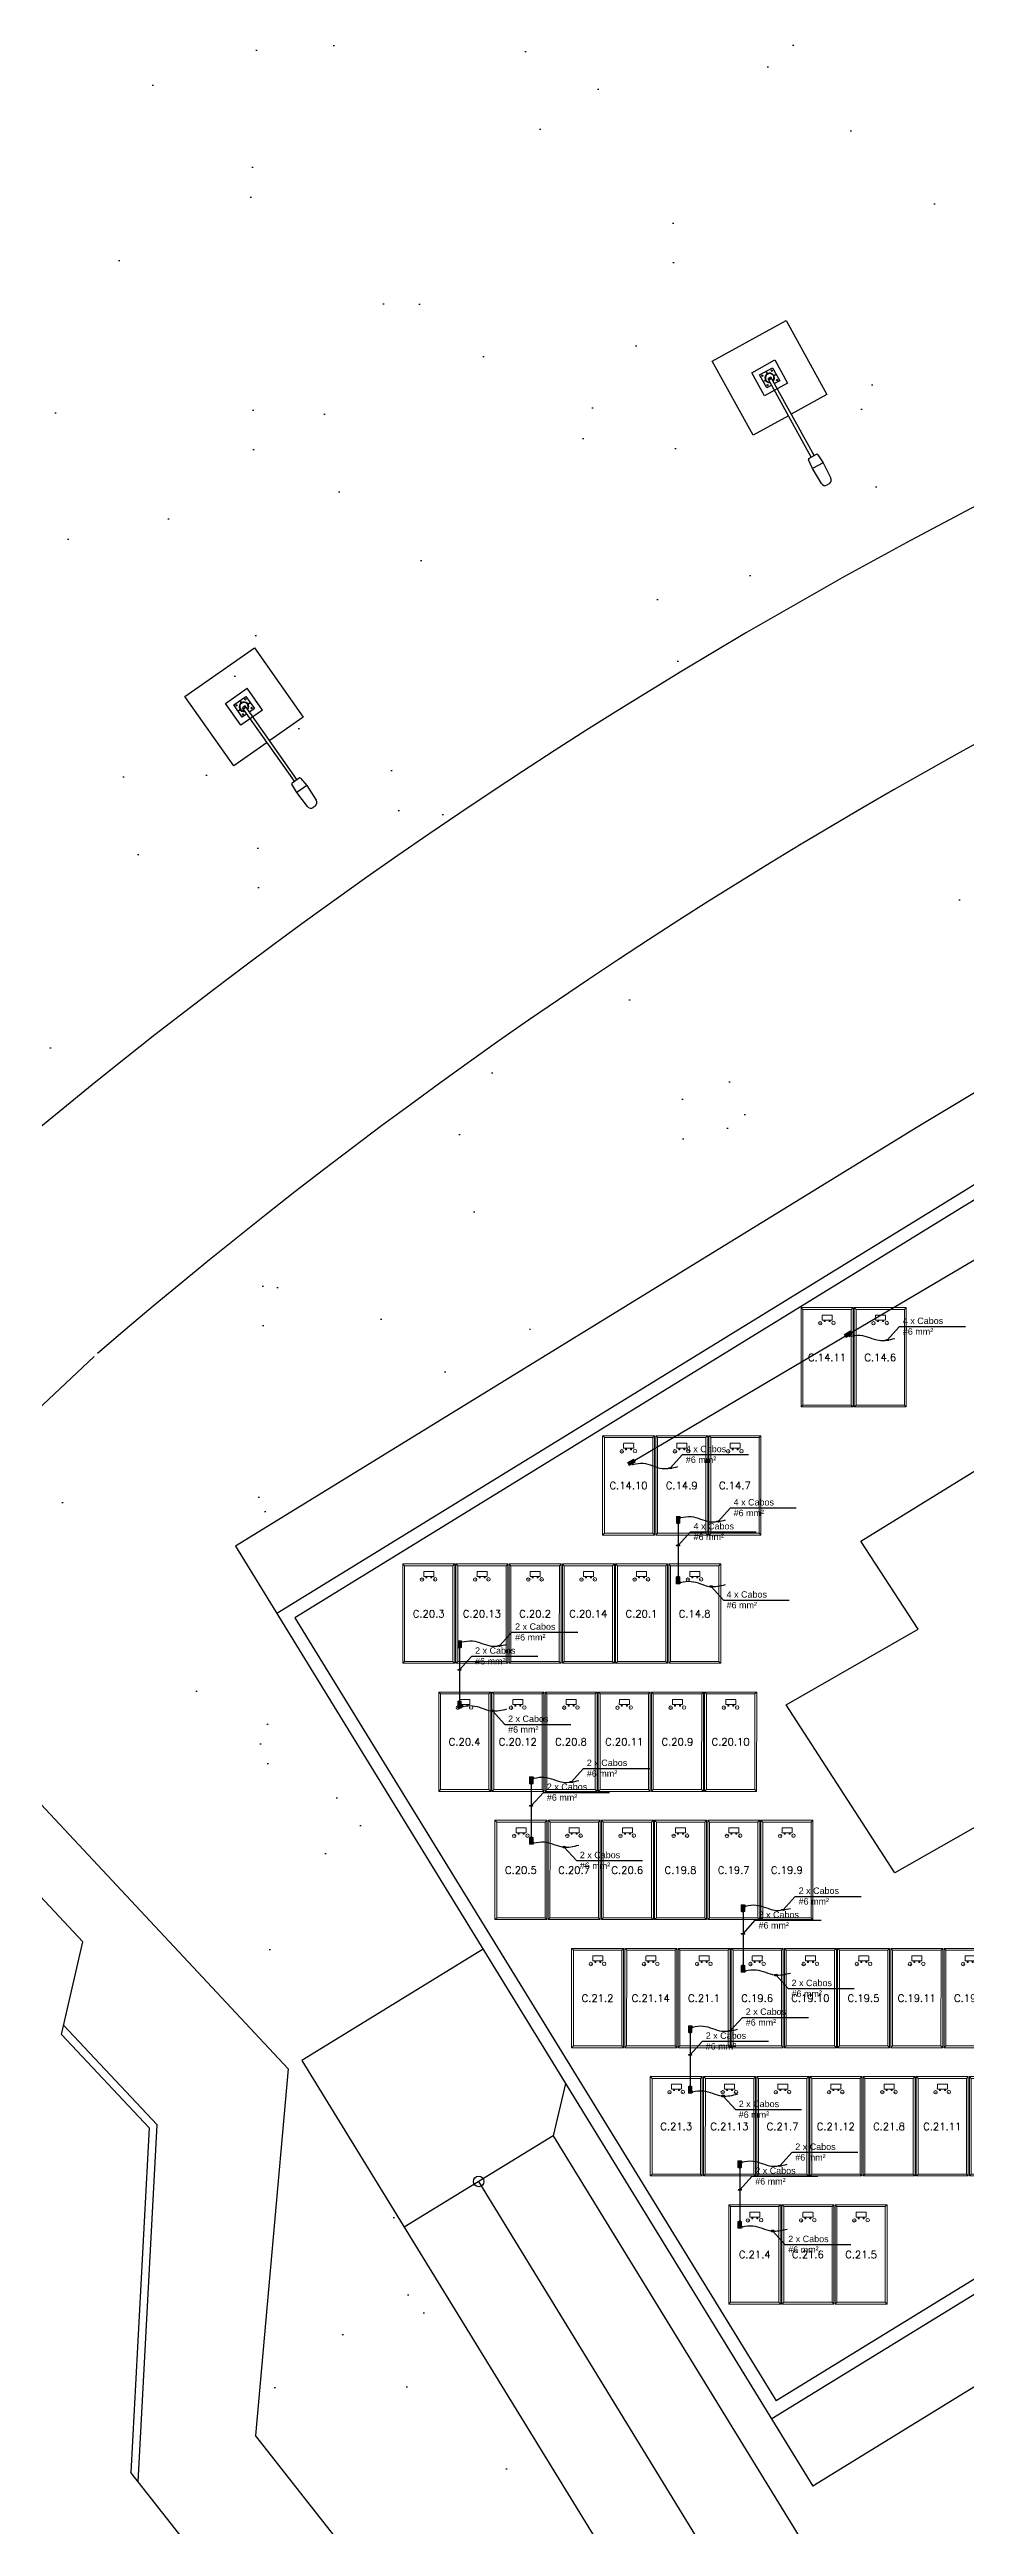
# Model space of a CAD drawing. Header units: metres. Extents: x 1796 to 5645, y -4719 to 2384.
# Drawn here: x 1906.62 to 1924.08, y -1221.31 to -1174.16 of the extents above; entities that cross this region are included whole.
import ezdxf

# ---------------------------------------------------------------- set-up
doc = ezdxf.new("R2010")
doc.units = ezdxf.units.M
doc.header["$MEASUREMENT"] = 0
doc.linetypes.add('BSB2F2-ARQ-PLAN-CORE-13-15P-ZA$1${ Batten }', pattern=[0])
for name, color, linetype in [('ARQUITETURA', 253, 'CONTINUOUS'), ('COPEX', 4, 'BSB2F2-ARQ-PLAN-CORE-13-15P-ZA$1${ Batten }'), ('ELETRODUTOS', 30, 'CONTINUOUS'), ('MÓDULOS FV', 7, 'CONTINUOUS')]:
    doc.layers.add(name, color=color, linetype=linetype)
for name, color, linetype, lineweight in [('Condulete', 3, 'CONTINUOUS', 9), ('MOD_ALOCADOS_A', 5, 'CONTINUOUS', 9), ('MODULOS_PV', 2, 'CONTINUOUS', 9)]:
    doc.layers.add(name, color=color, linetype=linetype, lineweight=lineweight)
doc.styles.add('ARIAL', font='arial.ttf')
doc.styles.add('R120-500', font='romans.shx', dxfattribs={"height": 1.5})
pattern_1 = [(350.62296, (1466.5355, -762.2295), (4.08992, 4.08927), [0, -4.56, 0, -5.1, 0, -4.875]), (320.623, (1466.5355, -762.2295), (9.808834, 1.91215), [0, -2.46, 0, -4.11, 0, -1.575]), (280.62296, (1464.013, -759.536), (6.39856, -6.807323), [0, -1.5, 0, -5.4, 0, -7.05]), (270.623, (1464.013, -759.536), (8.08648, -4.78256), [0, -0.75, 0, -3.54, 0, -4.05])]

# ---------------------------------------------------------------- blocks, each defined once
blk = doc.blocks.new('modulo')
at = {"layer": 'MODULOS_PV', "color": 8}
for p, q in [((-0.751, 2.014), (-0.753, 2.063)), ((-1.381, 1.342), (-1.43, 1.34)), ((0.577, 0.769), (0.626, 0.771)), ((-0.053, 0.097), (-0.051, 0.048))]:
    blk.add_line(p, q, dxfattribs=at)
for points in [[(-1.43, 1.34), (-0.753, 2.063), (0.626, 0.771), (-0.051, 0.048)], [(-1.381, 1.342), (-0.751, 2.014), (0.577, 0.769), (-0.053, 0.097)]]:
    blk.add_lwpolyline(points, close=True, dxfattribs=at)
for points in [[(-0.956, 1.498), (-0.935, 1.478), (-0.922, 1.492), (-0.943, 1.512)], [(-0.878, 1.581), (-0.857, 1.562), (-0.87, 1.548), (-0.891, 1.567)]]:
    blk.add_lwpolyline(points, dxfattribs=at)
at = {"layer": 'MODULOS_PV', "color": 1}
blk.add_circle((-0.963, 1.403), 0.0332, dxfattribs=at)
at = {"layer": 'MODULOS_PV', "color": 8}
blk.add_circle((-0.793, 1.591), 0.0332, dxfattribs=at)
blk.add_open_spline([(-0.986, 1.473), (-1.006, 1.493), (-1.027, 1.512), (-1.048, 1.532), (-1.048, 1.532), (-1.049, 1.534), (-1.049, 1.536), (-1.048, 1.538), (-1.048, 1.539), (-1.007, 1.583), (-0.966, 1.627), (-0.925, 1.67), (-0.924, 1.671), (-0.922, 1.672), (-0.919, 1.672), (-0.918, 1.671), (-0.917, 1.671), (-0.897, 1.652), (-0.876, 1.632), (-0.855, 1.613), (-0.855, 1.612), (-0.854, 1.611), (-0.854, 1.608), (-0.855, 1.606), (-0.855, 1.605), (-0.896, 1.561), (-0.937, 1.518), (-0.978, 1.474), (-0.979, 1.473), (-0.981, 1.472), (-0.984, 1.472), (-0.985, 1.473), (-0.986, 1.473)], degree=3, knots=[0, 0, 0, 0, 1, 1, 1, 1.002534, 1.003925, 1.008052, 1.008052, 1.008052, 2.008052, 2.008052, 2.008052, 2.012179, 2.01357, 2.016104, 2.016104, 2.016104, 3.016104, 3.016104, 3.016104, 3.018638, 3.02003, 3.024156, 3.024156, 3.024156, 4.024156, 4.024156, 4.024156, 4.028283, 4.029675, 4.032208, 4.032208, 4.032208, 4.032208], dxfattribs=at)
at = {"layer": 'MODULOS_PV', "color": 1, "insert": (-0.997, 1.409), "char_height": 0.0572, "width": 0.10748, "attachment_point": 1, "rotation": 46.8722}
blk.add_mtext('+', dxfattribs=at)
at = {"layer": 'MODULOS_PV', "color": 8, "insert": (-0.827, 1.597), "char_height": 0.0572, "width": 0.10748, "attachment_point": 1, "rotation": 46.8722}
blk.add_mtext('-', dxfattribs=at)
blk = doc.blocks.new('PETROLETE TIPO  X')
at = {"layer": 'ELETRODUTOS'}
h = blk.add_hatch(color=3, dxfattribs=at)
h.dxf.hatch_style = 1
h.paths.add_polyline_path([(1995.913, -1126.122), (1995.98, -1126.122), (1995.98, -1125.993), (1995.913, -1125.993)])
at = {"layer": 'Condulete'}
blk.add_lwpolyline([(1995.98, -1125.993), (1995.98, -1126.122), (1995.913, -1126.122), (1995.913, -1125.993)], close=True, dxfattribs=at)
blk = doc.blocks.new('BOX')
at = {"layer": 'Condulete'}
blk.add_lwpolyline([(1995.83, -1126.029), (1995.818, -1126.029), (1995.818, -1126.005), (1995.83, -1126.005)], close=True, dxfattribs=at)
at = {"layer": 'ELETRODUTOS', "color": 3, "linetype": 'Continuous'}
for p, q in [((1995.818, -1126.005), (1995.83, -1126.017)), ((1995.818, -1126.007), (1995.83, -1126.019)), ((1995.818, -1126.009), (1995.83, -1126.021)), ((1995.818, -1126.01), (1995.83, -1126.023)), ((1995.818, -1126.012), (1995.83, -1126.024)), ((1995.818, -1126.014), (1995.83, -1126.026)), ((1995.818, -1126.016), (1995.83, -1126.028)), ((1995.818, -1126.018), (1995.83, -1126.029)), ((1995.818, -1126.019), (1995.828, -1126.029)), ((1995.818, -1126.021), (1995.826, -1126.029)), ((1995.818, -1126.023), (1995.824, -1126.029)), ((1995.818, -1126.025), (1995.823, -1126.029)), ((1995.818, -1126.026), (1995.821, -1126.029)), ((1995.818, -1126.028), (1995.819, -1126.029)), ((1995.819, -1126.005), (1995.83, -1126.016)), ((1995.821, -1126.005), (1995.83, -1126.014)), ((1995.823, -1126.005), (1995.83, -1126.012)), ((1995.825, -1126.005), (1995.83, -1126.01)), ((1995.826, -1126.005), (1995.83, -1126.008)), ((1995.828, -1126.005), (1995.83, -1126.007))]:
    blk.add_line(p, q, dxfattribs=at)

msp = doc.modelspace()

# ---------------------------------------------------------------- hatches: boundary and pattern name
at = {"layer": 'ARQUITETURA'}
h = msp.add_hatch(dxfattribs=at)
h.set_pattern_fill('AR-SAND', color=116, scale=3, angle=-46.877, style=0)
h.set_pattern_definition(pattern_1)
h.paths.add_polyline_path([(1891.75, -1141.193), (1888.66, -1142.838), (1888.588, -1142.707), (1881.655, -1146.67), (1877.849, -1149.014), (1869.565, -1154.557), (1860.873, -1161.087), (1867.94, -1168.633), (1875.757, -1161.312), (1880.303, -1166.166), (1872.486, -1173.487), (1898.849, -1201.637), (1903.517, -1197.278), (1907.791, -1193.574), (1912.186, -1190.252), (1918.103, -1186.33), (1925.755, -1182.075), (1930.989, -1179.637), (1936.113, -1177.587), (1941.154, -1175.876), (1944.014, -1175.034), (1940.631, -1161.343), (1937.353, -1148.129), (1930.376, -1149.86), (1929.53, -1147.315), (1924.436, -1149.124), (1920.723, -1150.593), (1915.46, -1152.903), (1911.172, -1154.985), (1907.912, -1156.607), (1902.792, -1159.154), (1901.106, -1159.994)])
h = msp.add_hatch(dxfattribs=at)
h.set_pattern_fill('AR-SAND', color=116, scale=3, angle=-46.877, style=0)
h.set_pattern_definition(pattern_1)
h.paths.add_polyline_path([(1968.94, -1175.477), (1969.026, -1177.396), (1972.992, -1177.314), (1980.864, -1177.776), (1990.307, -1179.19), (2001.352, -1181.259), (2001.722, -1179.297), (1989.318, -1176.97), (1984.284, -1176.065), (1972.707, -1175.345)])
h.paths.add_polyline_path([(1965.029, -1177.542), (1964.942, -1175.617), (1962.446, -1175.704), (1953.488, -1176.941), (1938.948, -1180.818), (1927.111, -1185.959), (1914.809, -1193.363), (1907.472, -1199.042), (1908.838, -1200.501), (1915.412, -1195.321), (1922.392, -1190.748), (1929.652, -1186.844), (1937.161, -1183.602), (1948.061, -1180.169), (1955.436, -1178.628)])
h = msp.add_hatch(dxfattribs=at)
h.set_pattern_fill('AR-SAND', color=116, scale=3, angle=-46.877, style=0)
h.set_pattern_definition(pattern_1)
edge = h.paths.add_edge_path()
edge.add_arc((1971.325, -1273.05), 92, 93.82041, 111.90763)
edge.add_line((1936.999, -1187.694), (1937.559, -1189.085))
edge.add_arc((1971.325, -1273.05), 90.5, 111.90763, 114.20354)
edge.add_line((1934.222, -1190.505), (1933.608, -1189.137))
edge.add_arc((1971.325, -1273.05), 92, 114.20328, 121.57407)
edge.add_line((1923.154, -1194.669), (1910.162, -1202.654))
edge.add_line((1910.162, -1202.654), (1908.838, -1200.501))
edge.add_arc((1971.325, -1273.05), 95.75, 93.77161, 130.73854, ccw=False)
edge.add_line((1965.027, -1177.507), (1965.195, -1181.254))
edge = h.paths.add_edge_path()
edge.add_arc((1971.325, -1273.05), 92, 79.39324, 91.32909)
edge.add_line((1969.191, -1181.075), (1969.023, -1177.328))
edge.add_arc((1971.325, -1273.05), 95.75, 79.39324, 91.37788, ccw=False)
edge.add_line((1988.95, -1178.936), (2001.352, -1181.259))
edge.add_line((2001.352, -1181.259), (2013.609, -1210.073))
edge.add_line((2013.609, -1210.073), (1999.373, -1207.291))
edge.add_line((1999.373, -1207.291), (1985.934, -1214.289))
edge.add_line((1985.934, -1214.289), (1979.219, -1214.591))
edge.add_line((1979.219, -1214.591), (1980.336, -1202.624))
edge.add_arc((1971.325, -1273.05), 71, 79.39324, 82.70853, ccw=False)
edge.add_line((1984.394, -1203.263), (1999.541, -1206.1))
edge.add_arc((2068.683, -1199.209), 69.485, 169.39324, 185.69147, ccw=False)
edge.add_line((2000.386, -1186.419), (1987.983, -1184.096))
edge.add_line((1987.983, -1184.096), (1988.26, -1182.622))
h = msp.add_hatch(dxfattribs=at)
h.set_pattern_fill('AR-SAND', color=116, scale=3, angle=-46.877, style=0)
h.set_pattern_definition(pattern_1)
h.paths.add_polyline_path([(1914.874, -1210.322), (1908.838, -1200.501), (1907.472, -1199.042), (1904.753, -1201.589), (1911.424, -1212.442)])
h = msp.add_hatch(dxfattribs=at)
h.set_pattern_fill('AR-SAND', color=116, scale=3, angle=-46.877, style=0)
h.set_pattern_definition(pattern_1)
h.paths.add_polyline_path([(1966.816, -1239.548), (1965.86, -1217.827), (1961.19, -1218.032), (1960.704, -1215.424), (1960.435, -1215.436), (1960.252, -1214.443), (1958.033, -1214.543), (1956.03, -1203.717, 0.083678), (1934.15, -1212.56), (1920.539, -1220.925), (1937.474, -1248.48)])
h = msp.add_hatch(dxfattribs=at)
h.set_pattern_fill('AR-SAND', color=116, scale=3, angle=-46.877, style=0)
h.set_pattern_definition(pattern_1)
h.paths.add_polyline_path([(1911.424, -1212.442), (1910.705, -1219.578), (1919.219, -1230.293), (1921.524, -1228.876)])
h = msp.add_hatch(dxfattribs=at)
h.set_pattern_fill('AR-SAND', color=116, scale=3, angle=-46.877, style=0)
h.set_pattern_definition(pattern_1)
edge = h.paths.add_edge_path()
edge.add_line((1894.706, -1241.97), (1918.345, -1267.206))
edge.add_line((1918.345, -1267.206), (1922.822, -1253.477))
edge.add_arc((1921.871, -1253.167), 1, -18.0603, 38.4582)
edge.add_line((1922.654, -1252.545), (1915.605, -1243.671))
edge.add_line((1915.605, -1243.671), (1906.39, -1239.415))
edge.add_arc((1899.581, -1236.27), 7.5, -130.539, -24.792, ccw=False)
edge = h.paths.add_edge_path()
edge.add_line((1881.291, -1227.647), (1893.575, -1240.762))
edge.add_arc((1899.581, -1236.27), 7.5, 45.659, 216.7946, ccw=False)
edge.add_line((1904.823, -1230.906), (1905.218, -1230.592))
edge.add_line((1905.218, -1230.592), (1894.427, -1217.006))
edge.add_arc((1893.527, -1217.721), 1.15, 38.4582, 128.112)
edge.add_line((1892.817, -1216.817), (1881.291, -1227.647))

# ---------------------------------------------------------------- linework, layer by layer
for p, q in [((1919.24, -1180.093), (1920.648, -1179.318)), ((1920.648, -1179.318), (1921.424, -1180.727)), ((1920.015, -1181.502), (1919.24, -1180.093)), ((1919.99, -1180.311), (1920.431, -1180.069)), ((1920.141, -1180.355), (1920.387, -1180.219)), ((1920.359, -1180.278), (1920.372, -1180.271)), ((1920.372, -1180.271), (1920.365, -1180.257)), ((1920.372, -1180.271), (1920.385, -1180.263)), ((1920.372, -1180.271), (1920.38, -1180.284)), ((1920.387, -1180.219), (1920.523, -1180.466)), ((1920.431, -1180.069), (1920.673, -1180.51)), ((1920.233, -1180.752), (1919.99, -1180.311)), ((1920.276, -1180.602), (1920.141, -1180.355)), ((1920.205, -1180.363), (1920.179, -1180.377)), ((1920.199, -1180.383), (1920.184, -1180.357)), ((1920.207, -1180.476), (1920.251, -1180.452)), ((1920.209, -1180.48), (1920.254, -1180.456)), ((1920.673, -1180.51), (1920.233, -1180.752)), ((1920.262, -1180.288), (1920.286, -1180.332)), ((1920.266, -1180.286), (1920.29, -1180.33)), ((1920.371, -1180.55), (1920.276, -1180.602)), ((1920.291, -1180.55), (1920.278, -1180.558)), ((1920.291, -1180.55), (1920.284, -1180.537)), ((1920.304, -1180.543), (1920.291, -1180.55)), ((1920.291, -1180.55), (1920.298, -1180.564)), ((1920.356, -1180.397), (1920.303, -1180.426)), ((1921.124, -1181.919), (1920.303, -1180.426)), ((1920.37, -1180.424), (1920.318, -1180.453)), ((1920.328, -1180.409), (1920.333, -1180.407)), ((1920.328, -1180.409), (1920.331, -1180.414)), ((1920.328, -1180.409), (1920.335, -1180.411)), ((1920.333, -1180.407), (1920.331, -1180.414)), ((1920.331, -1180.414), (1920.335, -1180.411)), ((1920.333, -1180.407), (1920.335, -1180.411)), ((1921.177, -1181.89), (1920.356, -1180.397)), ((1920.41, -1180.365), (1920.454, -1180.34)), ((1920.412, -1180.369), (1920.456, -1180.345)), ((1920.523, -1180.466), (1920.424, -1180.52)), ((1920.485, -1180.444), (1920.458, -1180.458)), ((1920.464, -1180.438), (1920.472, -1180.451)), ((1920.472, -1180.451), (1920.479, -1180.464)), ((1921.424, -1180.727), (1920.743, -1181.101)), ((1920.691, -1181.13), (1920.015, -1181.502)), ((1921.146, -1182.136), (1921.072, -1181.97)), ((1921.08, -1181.943), (1921.221, -1181.865)), ((1921.349, -1182.025), (1921.146, -1182.136)), ((1921.318, -1182.419), (1921.146, -1182.136)), ((1921.248, -1181.873), (1921.349, -1182.025)), ((1921.349, -1182.025), (1921.496, -1182.321)), ((1921.463, -1182.427), (1921.426, -1182.448)), ((1909.197, -1186.475), (1910.519, -1185.546)), ((1910.519, -1185.546), (1911.449, -1186.867)), ((1909.971, -1186.61), (1910.384, -1186.32)), ((1910.675, -1186.733), (1910.384, -1186.32)), ((1910.127, -1187.797), (1909.197, -1186.475)), ((1910.262, -1187.023), (1909.971, -1186.61)), ((1910.126, -1186.637), (1910.357, -1186.475)), ((1910.289, -1186.868), (1910.126, -1186.637)), ((1910.191, -1186.638), (1910.166, -1186.655)), ((1910.188, -1186.659), (1910.17, -1186.634)), ((1910.206, -1186.751), (1910.247, -1186.722)), ((1910.209, -1186.755), (1910.25, -1186.726)), ((1910.24, -1186.557), (1910.269, -1186.598)), ((1910.244, -1186.554), (1910.273, -1186.596)), ((1910.675, -1186.733), (1910.262, -1187.023)), ((1910.31, -1186.807), (1910.286, -1186.824)), ((1910.289, -1186.803), (1910.307, -1186.828)), ((1910.378, -1186.806), (1910.289, -1186.868)), ((1910.346, -1186.655), (1910.296, -1186.69)), ((1911.281, -1188.09), (1910.296, -1186.69)), ((1910.363, -1186.68), (1910.314, -1186.715)), ((1910.319, -1186.671), (1910.324, -1186.668)), ((1910.319, -1186.671), (1910.322, -1186.675)), ((1910.319, -1186.671), (1910.326, -1186.672)), ((1910.324, -1186.668), (1910.322, -1186.675)), ((1910.322, -1186.675), (1910.326, -1186.672)), ((1910.324, -1186.668), (1910.326, -1186.672)), ((1910.336, -1186.536), (1910.361, -1186.519)), ((1910.339, -1186.515), (1910.357, -1186.54)), ((1911.331, -1188.055), (1910.346, -1186.655)), ((1910.357, -1186.475), (1910.52, -1186.706)), ((1910.396, -1186.617), (1910.437, -1186.588)), ((1910.399, -1186.621), (1910.44, -1186.592)), ((1910.52, -1186.706), (1910.427, -1186.771)), ((1910.48, -1186.688), (1910.455, -1186.705)), ((1910.459, -1186.684), (1910.476, -1186.709)), ((1911.449, -1186.867), (1910.811, -1187.316)), ((1910.761, -1187.351), (1910.127, -1187.797)), ((1911.327, -1188.305), (1911.235, -1188.147)), ((1911.24, -1188.119), (1911.372, -1188.026)), ((1911.517, -1188.171), (1911.327, -1188.305)), ((1911.4, -1188.031), (1911.517, -1188.171)), ((1911.517, -1188.171), (1911.697, -1188.451)), ((1911.53, -1188.569), (1911.327, -1188.305)), ((1911.676, -1188.561), (1911.641, -1188.586)), ((1923.154, -1194.669), (1910.162, -1202.654)), ((1923.94, -1195.947), (1910.947, -1203.932)), ((1924.07, -1196.16), (1911.291, -1204.014)), ((1907.472, -1199.042), (1902.673, -1203.538)), ((1910.162, -1202.654), (1921.157, -1220.545)), ((1902.673, -1203.538), (1911.163, -1212.603)), ((1911.291, -1204.014), (1920.454, -1218.924)), ((1907.251, -1210.181), (1905.542, -1208.357)), ((1906.848, -1211.945), (1907.251, -1210.181)), ((1914.874, -1210.322), (1911.424, -1212.442)), ((1933.364, -1211.283), (1920.372, -1219.267)), ((1933.233, -1211.07), (1920.454, -1218.924)), ((1908.669, -1213.67), (1906.888, -1211.769)), ((1908.516, -1213.726), (1906.848, -1211.945)), ((1911.163, -1212.603), (1910.539, -1219.583)), ((1911.424, -1212.442), (1922.943, -1231.186)), ((1934.15, -1212.56), (1921.157, -1220.545)), ((1916.445, -1212.878), (1916.207, -1213.876)), ((1908.516, -1213.726), (1908.165, -1220.287)), ((1908.305, -1220.465), (1908.669, -1213.67)), ((1916.207, -1213.876), (1913.374, -1215.617)), ((1916.207, -1213.876), (1937.477, -1248.477)), ((1923.933, -1229.646), (1914.791, -1214.746)), ((1919.06, -1230.391), (1910.539, -1219.583)), ((1919.093, -1234.152), (1908.165, -1220.287))]:
    msp.add_line(p, q, dxfattribs=at)
msp.add_lwpolyline([(1920.645, -1205.673), (1923.162, -1204.232), (1922.069, -1202.554), (1929.733, -1197.831), (1931.634, -1201.178), (1936.807, -1197.835), (1937.709, -1199.157), (1934.305, -1201.505), (1935.52, -1203.459), (1932.82, -1205.268), (1931.864, -1203.673), (1922.718, -1208.868)], close=True, dxfattribs=at)
for centre, radius in [((1920.372, -1180.271), 0.01), ((1920.192, -1180.37), 0.01), ((1920.291, -1180.55), 0.01), ((1920.472, -1180.451), 0.01), ((1910.179, -1186.646), 0.0101), ((1910.298, -1186.816), 0.0101), ((1910.348, -1186.527), 0.0101), ((1910.467, -1186.697), 0.0101), ((1914.791, -1214.746), 0.1)]:
    msp.add_circle(centre, radius, dxfattribs=at)
for centre, radius, start, end in [((1971.074, -1272.663), 101.286, 104.92615, 130.91481), ((1971.325, -1273.05), 97.75, 79.39324, 130.73854), ((1920.332, -1180.41), 0.0904, 316.6122, 277.6522), ((1920.332, -1180.41), 0.0814, 318.6674, 275.1653), ((1921.09, -1181.961), 0.0201, 118.8206, 208.8206), ((1921.231, -1181.883), 0.0201, 28.8206, 118.8206), ((1921.387, -1182.378), 0.0804, 211.2334, 298.8206), ((1921.424, -1182.357), 0.0804, 298.8206, 26.4079), ((1971.325, -1273.05), 90.5, 79.39324, 121.57407), ((1971.325, -1273.05), 90.25, 79.39324, 121.57407), ((1910.323, -1186.671), 0.0909, 322.9209, 283.9608), ((1910.323, -1186.671), 0.0818, 324.9761, 281.4739), ((1911.251, -1188.136), 0.0202, 125.1293, 215.1293), ((1911.384, -1188.043), 0.0202, 35.1293, 125.1293), ((1911.594, -1188.52), 0.0808, 217.542, 305.1293), ((1911.629, -1188.495), 0.0808, 305.1293, 32.7166), ((1971.325, -1273.05), 92, 114.20328, 121.57407)]:
    msp.add_arc(centre, radius, start, end, dxfattribs=at)
at = {"layer": 'COPEX'}
for points in [[(1922.572, -1198.727), (1922.806, -1198.469), (1924.061, -1198.469)], [(1918.44, -1201.167), (1918.674, -1200.909), (1919.929, -1200.909)], [(1919.35, -1202.181), (1919.584, -1201.923), (1920.839, -1201.923)], [(1919.216, -1203.42), (1919.45, -1203.678), (1920.705, -1203.678)], [(1915.189, -1204.548), (1915.423, -1204.29), (1916.678, -1204.29)], [(1915.055, -1205.788), (1915.289, -1206.045), (1916.544, -1206.045)], [(1916.555, -1207.141), (1916.789, -1206.883), (1918.044, -1206.883)], [(1916.421, -1208.38), (1916.655, -1208.638), (1917.91, -1208.638)], [(1920.588, -1209.576), (1920.821, -1209.318), (1922.077, -1209.318)], [(1920.453, -1210.816), (1920.687, -1211.073), (1921.942, -1211.073)], [(1919.581, -1211.879), (1919.815, -1211.621), (1921.07, -1211.621)], [(1919.447, -1213.119), (1919.681, -1213.376), (1920.936, -1213.376)], [(1920.524, -1214.449), (1920.758, -1214.191), (1922.013, -1214.191)], [(1920.39, -1215.689), (1920.624, -1215.947), (1921.879, -1215.947)]]:
    msp.add_lwpolyline(points, dxfattribs=at)
for centre in [(1922.572, -1198.727), (1918.44, -1201.167), (1919.35, -1202.181), (1915.189, -1204.548), (1916.555, -1207.141), (1920.588, -1209.576), (1919.581, -1211.879), (1920.524, -1214.449)]:
    msp.add_ellipse(centre, major_axis=(-0.0324, 0), ratio=0.310221, dxfattribs=at)
at = {"layer": 'COPEX', "extrusion": (0, 0, -1)}
for centre in [(1919.216, -1203.42), (1915.055, -1205.788), (1916.421, -1208.38), (1920.453, -1210.816), (1919.447, -1213.119), (1920.39, -1215.689)]:
    msp.add_ellipse(centre, major_axis=(-0.0324, 0), ratio=0.310221, dxfattribs=at)
at = {"layer": 'COPEX'}
for points in [[(1921.856, -1198.654), (1922.057, -1198.635), (1922.415, -1198.732), (1922.713, -1198.697)], [(1917.724, -1201.094), (1917.925, -1201.074), (1918.283, -1201.172), (1918.581, -1201.137)], [(1918.634, -1202.107), (1918.836, -1202.088), (1919.193, -1202.186), (1919.491, -1202.151)], [(1918.634, -1203.34), (1918.836, -1203.321), (1919.193, -1203.418), (1919.491, -1203.383)], [(1914.473, -1204.475), (1914.675, -1204.455), (1915.032, -1204.553), (1915.33, -1204.518)], [(1914.473, -1205.707), (1914.675, -1205.688), (1915.032, -1205.785), (1915.33, -1205.75)], [(1915.839, -1207.068), (1916.04, -1207.048), (1916.398, -1207.146), (1916.696, -1207.111)], [(1915.839, -1208.3), (1916.04, -1208.281), (1916.398, -1208.378), (1916.696, -1208.343)], [(1919.871, -1209.503), (1920.073, -1209.483), (1920.43, -1209.581), (1920.728, -1209.546)], [(1919.871, -1210.735), (1920.073, -1210.716), (1920.43, -1210.813), (1920.728, -1210.779)], [(1918.865, -1211.806), (1919.067, -1211.787), (1919.424, -1211.884), (1919.722, -1211.849)], [(1918.865, -1213.038), (1919.067, -1213.019), (1919.424, -1213.116), (1919.722, -1213.082)], [(1919.808, -1214.376), (1920.01, -1214.357), (1920.367, -1214.454), (1920.665, -1214.419)], [(1919.808, -1215.608), (1920.01, -1215.589), (1920.367, -1215.686), (1920.665, -1215.652)]]:
    msp.add_spline(points, degree=3, dxfattribs=at)
at = {"layer": 'ELETRODUTOS'}
for p, q in [((1918.588, -1202.225), (1918.588, -1203.225)), ((1914.427, -1204.592), (1914.427, -1205.592)), ((1915.793, -1207.185), (1915.793, -1208.185)), ((1919.825, -1209.621), (1919.825, -1210.621)), ((1918.819, -1211.924), (1918.819, -1212.924)), ((1919.762, -1214.494), (1919.762, -1215.494))]:
    msp.add_line(p, q, dxfattribs=at)
for points in [[(1917.763, -1201.017), (1917.763, -1201.017), (1917.763, -1201.017), (1930.181, -1193.689)], [(1918.588, -1202.636), (1918.822, -1202.379), (1920.077, -1202.379)], [(1914.427, -1205.004), (1914.661, -1204.746), (1915.916, -1204.746)], [(1915.793, -1207.596), (1916.026, -1207.339), (1917.282, -1207.339)], [(1919.825, -1210.032), (1920.059, -1209.774), (1921.314, -1209.774)], [(1918.819, -1212.335), (1919.053, -1212.077), (1920.308, -1212.077)], [(1919.762, -1214.905), (1919.996, -1214.647), (1921.251, -1214.647)]]:
    msp.add_lwpolyline(points, dxfattribs=at)
for centre in [(1918.588, -1202.636), (1914.427, -1205.004), (1915.793, -1207.596), (1919.825, -1210.032), (1918.819, -1212.335), (1919.762, -1214.905)]:
    msp.add_ellipse(centre, major_axis=(-0.0324, 0), ratio=0.310221, dxfattribs=at)

# ---------------------------------------------------------------- block references
at = {"layer": 'COPEX', "xscale": -1}
for name, p, rotation in [('PETROLETE TIPO  X', (-62.352, -51.957), 120.5459024628976), ('BOX', (3068.344, 785.433), 30.54590246289764), ('BOX', (-62.233, -52.075), 120.5459024628976), ('BOX', (3068.465, 785.505), 30.54590246289764), ('PETROLETE TIPO  X', (-66.485, -54.397), 120.5459024628976), ('BOX', (3064.332, 783.065), 30.54590246289764), ('BOX', (-66.367, -54.514), 120.5459024628976), ('BOX', (3044.605, -3198.043), 270), ('PETROLETE TIPO  X', (-77.359, -2329.359), 180), ('BOX', (792.571, 792.593), 90), ('BOX', (-77.196, -2329.359), 180), ('BOX', (3040.444, -3200.41), 270), ('PETROLETE TIPO  X', (-81.52, -2331.726), 180), ('BOX', (788.41, 790.225), 90), ('BOX', (-81.357, -2331.726), 180), ('BOX', (3041.81, -3203.003), 270), ('PETROLETE TIPO  X', (-80.154, -2334.319), 180), ('BOX', (789.775, 787.632), 90), ('BOX', (-79.991, -2334.319), 180), ('BOX', (3045.842, -3205.438), 270), ('PETROLETE TIPO  X', (-76.121, -2336.754), 180), ('BOX', (793.808, 785.197), 90), ('BOX', (-75.959, -2336.754), 180), ('BOX', (3044.836, -3207.741), 270), ('PETROLETE TIPO  X', (-77.127, -2339.057), 180), ('BOX', (792.802, 782.894), 90), ('BOX', (-76.965, -2339.057), 180), ('BOX', (3045.779, -3210.312), 270), ('PETROLETE TIPO  X', (-76.185, -2341.627), 180), ('BOX', (793.745, 780.324), 90), ('BOX', (-76.022, -2341.627), 180)]:
    msp.add_blockref(name, p, dxfattribs=dict(at, rotation=rotation))
for name, p in [('PETROLETE TIPO  X', (3914.535, -76.092)), ('BOX', (3914.452, -76.092)), ('PETROLETE TIPO  X', (3910.374, -78.459)), ('BOX', (3910.291, -78.459)), ('PETROLETE TIPO  X', (3911.739, -81.052)), ('BOX', (3911.657, -81.052)), ('PETROLETE TIPO  X', (3915.772, -83.487)), ('BOX', (3915.689, -83.487)), ('PETROLETE TIPO  X', (3914.766, -85.79)), ('BOX', (3914.683, -85.79)), ('PETROLETE TIPO  X', (3915.709, -88.36)), ('BOX', (3915.626, -88.36))]:
    msp.add_blockref(name, p, dxfattribs=at)
at = {"layer": 'MÓDULOS FV', "rotation": 313.12783086684}
for p in [(1920.93, -1200.069), (1921.943, -1200.069), (1917.15, -1202.509), (1918.163, -1202.509), (1919.176, -1202.509), (1913.345, -1204.949), (1914.358, -1204.949), (1915.371, -1204.949), (1916.384, -1204.949), (1917.397, -1204.949), (1918.41, -1204.949), (1914.029, -1207.389), (1915.042, -1207.389), (1916.055, -1207.389), (1917.068, -1207.389), (1918.081, -1207.389), (1919.094, -1207.389), (1915.101, -1209.829), (1916.114, -1209.829), (1917.127, -1209.829), (1918.14, -1209.829), (1919.153, -1209.829), (1920.166, -1209.829), (1924.958, -1209.829), (1916.561, -1212.269), (1917.574, -1212.269), (1918.587, -1212.269), (1919.6, -1212.269), (1920.613, -1212.269), (1921.626, -1212.269), (1922.639, -1212.269), (1923.652, -1212.269), (1924.665, -1212.269), (1918.059, -1214.709), (1919.072, -1214.709), (1920.085, -1214.709), (1921.098, -1214.709), (1922.111, -1214.709), (1923.124, -1214.709), (1924.137, -1214.709), (1919.552, -1217.149), (1920.565, -1217.149), (1921.578, -1217.149)]:
    msp.add_blockref('modulo', p, dxfattribs=at)

# ---------------------------------------------------------------- texts
at = {"layer": 'COPEX', "char_height": 0.1222, "attachment_point": 1, "style": 'ARIAL'}
for s, insert in [('4 x Cabos \\P#6 mm² ', (1922.868, -1198.3)), ('4 x Cabos \\P#6 mm² ', (1918.736, -1200.74)), ('4 x Cabos \\P#6 mm² ', (1919.646, -1201.754)), ('4 x Cabos \\P#6 mm² ', (1919.512, -1203.509)), ('2 x Cabos \\P#6 mm² ', (1915.485, -1204.121)), ('2 x Cabos \\P#6 mm² ', (1915.351, -1205.876)), ('2 x Cabos \\P#6 mm² ', (1916.851, -1206.714)), ('2 x Cabos \\P#6 mm² ', (1916.717, -1208.469)), ('2 x Cabos \\P#6 mm² ', (1920.884, -1209.149)), ('2 x Cabos \\P#6 mm² ', (1920.749, -1210.905)), ('2 x Cabos \\P#6 mm² ', (1919.877, -1211.452)), ('2 x Cabos \\P#6 mm² ', (1919.743, -1213.208)), ('2 x Cabos \\P#6 mm² ', (1920.82, -1214.023)), ('2 x Cabos \\P#6 mm² ', (1920.686, -1215.778))]:
    msp.add_mtext_dynamic_manual_height_columns(s, width=1.50424, gutter_width=7.5, heights=[0], dxfattribs=dict(at, insert=insert))
at = {"layer": 'ELETRODUTOS', "char_height": 0.1222, "attachment_point": 1, "style": 'ARIAL'}
for s, insert in [('4 x Cabos \\P#6 mm² ', (1918.884, -1202.21)), ('2 x Cabos \\P#6 mm² ', (1914.723, -1204.577)), ('2 x Cabos \\P#6 mm² ', (1916.089, -1207.17)), ('2 x Cabos \\P#6 mm² ', (1920.121, -1209.605)), ('2 x Cabos \\P#6 mm² ', (1919.115, -1211.908)), ('2 x Cabos \\P#6 mm² ', (1920.058, -1214.478))]:
    msp.add_mtext_dynamic_manual_height_columns(s, width=1.50424, gutter_width=7.5, heights=[0], dxfattribs=dict(at, insert=insert))
at = {"layer": 'MOD_ALOCADOS_A', "color": 6, "char_height": 0.14, "attachment_point": 5, "style": 'R120-500'}
for s, insert in [('C.14.11', (1921.425, -1199.058)), ('C.14.6', (1922.438, -1199.058)), ('C.14.10', (1917.644, -1201.498)), ('C.14.9', (1918.657, -1201.498)), ('C.14.7', (1919.67, -1201.498)), ('C.14.8', (1918.904, -1203.938))]:
    msp.add_mtext_dynamic_manual_height_columns(s, width=0.992, gutter_width=7.5, heights=[0], dxfattribs=dict(at, insert=insert))
at = {"layer": 'MOD_ALOCADOS_A', "color": 5, "char_height": 0.14, "attachment_point": 5, "style": 'R120-500'}
for s, insert in [('C.20.3', (1913.839, -1203.938)), ('C.20.13', (1914.852, -1203.938)), ('C.20.2', (1915.865, -1203.938)), ('C.20.14', (1916.878, -1203.938)), ('C.20.1', (1917.891, -1203.938)), ('C.20.4', (1914.523, -1206.378)), ('C.20.12', (1915.536, -1206.378)), ('C.20.8', (1916.549, -1206.378)), ('C.20.11', (1917.562, -1206.378)), ('C.20.9', (1918.575, -1206.378)), ('C.20.10', (1919.588, -1206.378)), ('C.20.5', (1915.595, -1208.818)), ('C.20.7', (1916.608, -1208.818)), ('C.20.6', (1917.621, -1208.818))]:
    msp.add_mtext_dynamic_manual_height_columns(s, width=0.992, gutter_width=7.5, heights=[0], dxfattribs=dict(at, insert=insert))
at = {"layer": 'MOD_ALOCADOS_A', "color": 3, "char_height": 0.14, "attachment_point": 5, "style": 'R120-500'}
for s, insert in [('C.19.8', (1918.634, -1208.818)), ('C.19.7', (1919.647, -1208.818)), ('C.19.9', (1920.66, -1208.818)), ('C.19.6', (1920.094, -1211.258)), ('C.19.10', (1921.107, -1211.258)), ('C.19.5', (1922.12, -1211.258)), ('C.19.11', (1923.133, -1211.258)), ('C.19.4', (1924.146, -1211.258))]:
    msp.add_mtext_dynamic_manual_height_columns(s, width=0.992, gutter_width=7.5, heights=[0], dxfattribs=dict(at, insert=insert))
at = {"layer": 'MOD_ALOCADOS_A', "color": 1, "char_height": 0.14, "attachment_point": 5, "style": 'R120-500'}
for s, insert in [('C.21.2', (1917.055, -1211.258)), ('C.21.14', (1918.068, -1211.258)), ('C.21.1', (1919.081, -1211.258)), ('C.21.3', (1918.553, -1213.698)), ('C.21.13', (1919.566, -1213.698)), ('C.21.7', (1920.579, -1213.698)), ('C.21.12', (1921.592, -1213.698)), ('C.21.8', (1922.605, -1213.698)), ('C.21.11', (1923.618, -1213.698)), ('C.21.4', (1920.047, -1216.138)), ('C.21.6', (1921.06, -1216.138)), ('C.21.5', (1922.073, -1216.138))]:
    msp.add_mtext_dynamic_manual_height_columns(s, width=0.992, gutter_width=7.5, heights=[0], dxfattribs=dict(at, insert=insert))

doc.saveas('drawing.dxf')
